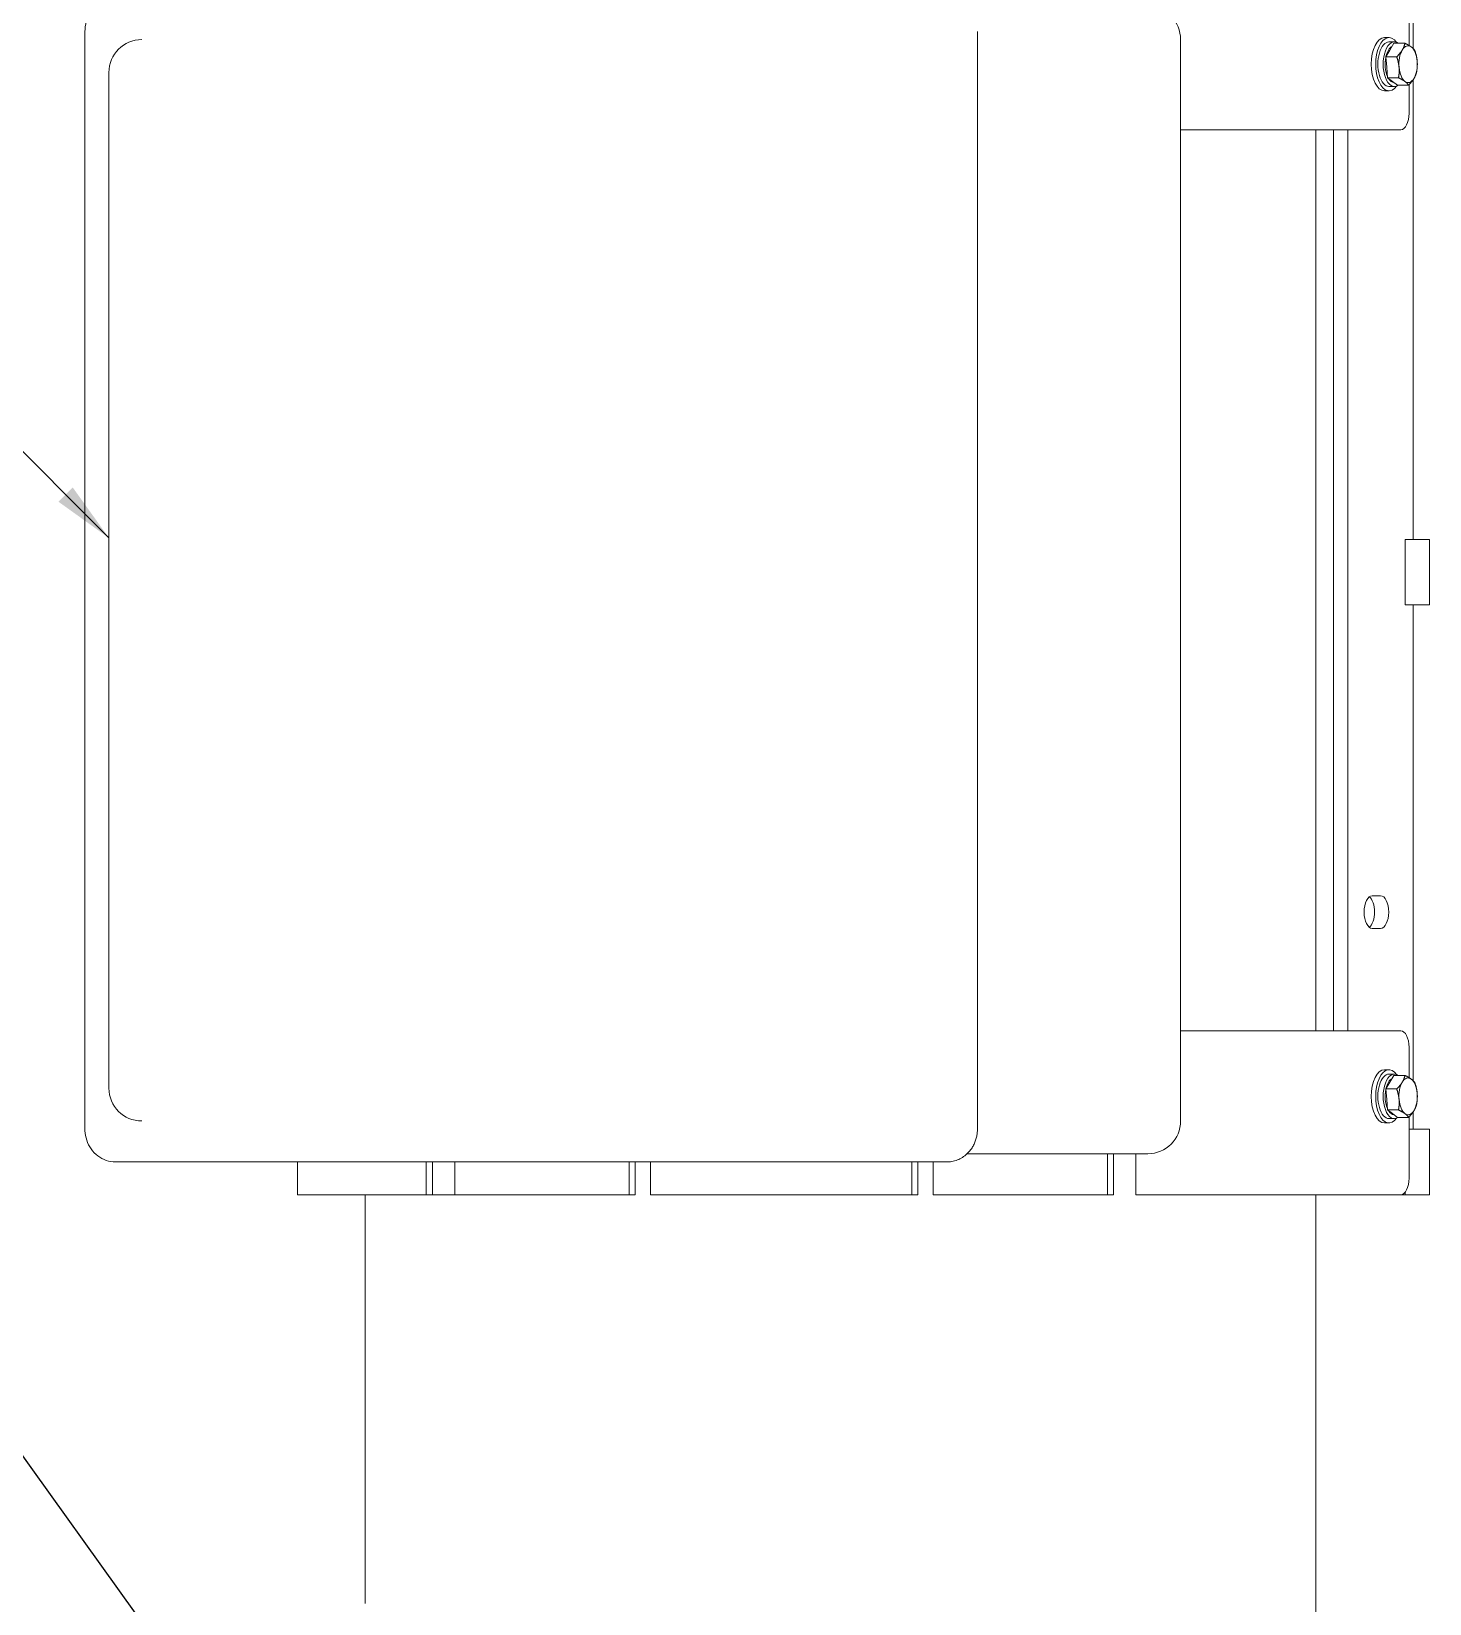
# Model space of a CAD drawing. Header units: inches. Extents: x 12 to 318, y 5 to 204.
# Drawn here: x 222.92 to 244.25, y 52.8 to 76.79 of the extents above; entities that cross this region are included whole.
import ezdxf

# ---------------------------------------------------------------- set-up
doc = ezdxf.new("R2010")
doc.units = ezdxf.units.IN
doc.header["$LTSCALE"] = 9.5
doc.header["$MEASUREMENT"] = 0
for name, color, linetype, lineweight in [('Symbol', 7, 'Continuous', 25), ('Symbol (ANSI)', 7, 'Continuous', 25), ('Visible', 7, 'Continuous', 18)]:
    doc.layers.add(name, color=color, linetype=linetype, lineweight=lineweight)
doc.styles.add('Standard D-E', font='arial.ttf')
doc.dimstyles.new('in [mm] D-E NeptuneBenson$7', dxfattribs={"dimscale": 9.5, "dimtxt": 0.15, "dimasz": 0.098425, "dimexe": 0.125, "dimexo": 0.063, "dimgap": 0.031496, "dimtad": 0, "dimtih": 1, "dimtoh": 1, "dimdec": 4, "dimzin": 3, "dimdsep": 46, "dimlunit": 5, "dimtxsty": 'Standard D-E', "dimcen": 0.09, "dimdle": 0.393701, "dimclrd": 256, "dimclre": 256, "dimclrt": 256, "dimadec": 1, "dimazin": 1, "dimtfac": 1, "dimtofl": 0, "dimtmove": 0, "dimatfit": 3, "dimfxl": 1, "dimfrac": 1, "dimtolj": 1, "dimtzin": 4, "dimlwd": -1, "dimlwe": -1, "dimarcsym": 0})

msp = doc.modelspace()

# ---------------------------------------------------------------- linework, layer by layer
at = {"layer": 'Visible'}
for p, q in [((243.94054, 76.576473), (243.94054, 77.539912)), ((244.005029, 76.528045), (244.005029, 77.039912)), ((223.740636, 60.039912), (223.740636, 76.789912)), ((237.356017, 60.039912), (237.356017, 76.789912)), ((240.456498, 60.164912), (240.456498, 76.664912)), ((243.56554, 76.695912), (243.634822, 76.695912)), ((243.716229, 76.629912), (243.634822, 76.629912)), ((243.648251, 76.506303), (243.710718, 76.609802)), ((243.710718, 76.609802), (243.877776, 76.609802)), ((243.585784, 76.402805), (243.648251, 76.506303)), ((243.585784, 76.402805), (243.752842, 76.402805)), ((243.599367, 76.24286), (243.585784, 76.402805)), ((224.106662, 76.164912), (224.106662, 60.664912)), ((243.612949, 76.082915), (243.599367, 76.24286)), ((243.612949, 76.082915), (243.780007, 76.082915)), ((243.688999, 76.026468), (243.612949, 76.082915)), ((244.005029, 69.039912), (244.005029, 76.055947)), ((243.56554, 75.883912), (243.634822, 75.883912)), ((243.716229, 75.949912), (243.634822, 75.949912)), ((243.765048, 75.970022), (243.688999, 76.026468)), ((243.765048, 75.970022), (243.932106, 75.970022)), ((243.94054, 75.539912), (243.94054, 75.978602)), ((240.456498, 75.289912), (241.516977, 75.289912)), ((242.114613, 75.289912), (241.516977, 75.289912)), ((242.114613, 75.289912), (243.81554, 75.289912)), ((242.517482, 61.539912), (242.517482, 75.289912)), ((242.517484, 75.289912), (242.517484, 61.539912)), ((242.788523, 61.539912), (242.788523, 75.289912)), ((243.005029, 75.289912), (243.005029, 61.539912)), ((243.880029, 69.039912), (244.25348, 69.039912)), ((243.880029, 69.039912), (243.880029, 68.039912)), ((244.25348, 69.039912), (244.25348, 68.039912)), ((243.880029, 68.039912), (244.25348, 68.039912)), ((244.005029, 60.778045), (244.005029, 68.039912)), ((243.380029, 63.602412), (243.505029, 63.602412)), ((243.505029, 63.102412), (243.380029, 63.102412)), ((241.516977, 61.539912), (240.456498, 61.539912)), ((241.516977, 61.539912), (242.114613, 61.539912)), ((243.81554, 61.539912), (242.114613, 61.539912)), ((243.94054, 60.826473), (243.94054, 61.289912)), ((243.56554, 60.945912), (243.634822, 60.945912)), ((243.585784, 60.652805), (243.648251, 60.756303)), ((243.716229, 60.879912), (243.634822, 60.879912)), ((243.648251, 60.756303), (243.710718, 60.859802)), ((243.710718, 60.859802), (243.877776, 60.859802)), ((243.585784, 60.652805), (243.752842, 60.652805)), ((243.599367, 60.49286), (243.585784, 60.652805)), ((243.612949, 60.332915), (243.599367, 60.49286)), ((243.612949, 60.332915), (243.780007, 60.332915)), ((243.688999, 60.276468), (243.612949, 60.332915)), ((243.765048, 60.220022), (243.688999, 60.276468)), ((243.765048, 60.220022), (243.932106, 60.220022)), ((243.94054, 59.289912), (243.94054, 60.228602)), ((244.005029, 60.039912), (244.005029, 60.305947)), ((243.56554, 60.133912), (243.634822, 60.133912)), ((243.716229, 60.199912), (243.634822, 60.199912)), ((243.94054, 60.039912), (244.25348, 60.039912)), ((244.25348, 60.039912), (244.25348, 59.039912)), ((224.207143, 59.539912), (236.764511, 59.539912)), ((226.985676, 59.539912), (226.985676, 59.039912)), ((228.948043, 59.039912), (228.948043, 59.539912)), ((229.041793, 59.539912), (229.041793, 59.039912)), ((229.381055, 59.539912), (229.381055, 59.039912)), ((232.041918, 59.039912), (232.041918, 59.539912)), ((232.135668, 59.539912), (232.135668, 59.039912)), ((232.366678, 59.539912), (232.366678, 59.039912)), ((236.354725, 59.039912), (236.354725, 59.539912)), ((236.448475, 59.539912), (236.448475, 59.039912)), ((236.679484, 59.539912), (236.679484, 59.039912)), ((236.764511, 59.539912), (236.897449, 59.539912)), ((237.1987, 59.664912), (239.956498, 59.664912)), ((239.340347, 59.039912), (239.340347, 59.664912)), ((239.434097, 59.664912), (239.434097, 59.039912)), ((239.77336, 59.664912), (239.77336, 59.039912)), ((227.204426, 59.039912), (226.985676, 59.039912)), ((227.204426, 59.039912), (228.948043, 59.039912)), ((228.017483, 52.800829), (228.017483, 59.039912)), ((229.041793, 59.039912), (228.948043, 59.039912)), ((229.041793, 59.039912), (229.381055, 59.039912)), ((229.381055, 59.039912), (232.041918, 59.039912)), ((232.135668, 59.039912), (232.041918, 59.039912)), ((232.366678, 59.039912), (236.354725, 59.039912)), ((236.448475, 59.039912), (236.354725, 59.039912)), ((236.679484, 59.039912), (239.340347, 59.039912)), ((239.434097, 59.039912), (239.340347, 59.039912)), ((239.77336, 59.039912), (241.516977, 59.039912)), ((242.114613, 59.039912), (241.516977, 59.039912)), ((242.114613, 59.039912), (243.81554, 59.039912)), ((242.517482, 34.679912), (242.517482, 59.039912)), ((242.517484, 59.039912), (242.517484, 34.679912)), ((243.81554, 59.039912), (243.880029, 59.039912)), ((243.880029, 59.075751), (243.880029, 59.039912)), ((243.880029, 59.039912), (244.25348, 59.039912))]:
    msp.add_line(p, q, dxfattribs=at)
for centre, start, end in [((239.956498, 76.664912), 0, 90), ((224.606662, 76.164912), 90, 180), ((224.606662, 60.664912), 180, 270), ((239.956498, 60.164912), 270, 0)]:
    msp.add_arc(centre, 0.5, start, end, dxfattribs=at)
for centre, major_axis, start_param, end_param in [((243.56554, 76.289912), (0, -0.406), 3.141592654, 6.283185307), ((243.634822, 76.289912), (0, -0.406), 2.53151287, 6.893265091), ((243.634822, 76.289912), (0, 0.34), 0, 3.141592654), ((243.716229, 76.289912), (0, -0.34), 2.795933831, 6.62884413), ((243.716229, 76.289912), (0, 0.281), 0.244673773, 1.138997125), ((243.926676, 76.289912), (0, 0.281), 5.927823205, 6.975020756), ((243.926676, 76.289912), (0, 0.281), 4.880625654, 5.927823205), ((243.716229, 76.289912), (0, 0.281), 1.180539986, 2.297526014), ((243.926676, 76.289912), (0, -0.281), 3.833428102, 4.880625654), ((243.926676, 76.289912), (0, 0.281), 3.833428102, 4.880625654), ((243.716229, 76.289912), (0, -0.281), 5.598856256, 6.256790153), ((243.926676, 76.289912), (0, -0.281), 4.880625654, 5.927823205), ((243.926676, 76.289912), (0, -0.281), 5.927823205, 6.975020756), ((243.81554, 75.539912), (0, -0.25), 0, 1.570796327), ((243.380029, 63.352412), (0, -0.25), 3.141592654, 6.283185307), ((243.288523, 63.352412), (0, -0.25), 0.374734433, 2.766858221), ((243.505029, 63.352412), (0, 0.25), 3.141592654, 6.283185307), ((243.81554, 61.289912), (0, 0.25), 4.71238898, 6.283185307), ((243.56554, 60.539912), (0, -0.406), 3.141592654, 6.283185307), ((243.634822, 60.539912), (0, -0.406), 2.53151287, 6.893265091), ((243.634822, 60.539912), (0, 0.34), 0, 3.141592654), ((243.716229, 60.539912), (0, -0.34), 2.795933831, 6.62884413), ((243.716229, 60.539912), (0, 0.281), 0.244673773, 1.138997125), ((243.926676, 60.539912), (0, -0.281), 3.833428102, 4.880625654), ((243.926676, 60.539912), (0, 0.281), 5.927823205, 6.975020756), ((243.926676, 60.539912), (0, 0.281), 4.880625654, 5.927823205), ((243.716229, 60.539912), (0, 0.281), 1.180539986, 2.297526014), ((243.926676, 60.539912), (0, -0.281), 4.880625654, 5.927823205), ((243.926676, 60.539912), (0, 0.281), 3.833428102, 4.880625654), ((243.716229, 60.539912), (0, -0.281), 5.598856256, 6.256790153), ((243.926676, 60.539912), (0, -0.281), 5.927823205, 6.975020756), ((243.81554, 59.289912), (0, -0.25), 0, 1.570796327)]:
    msp.add_ellipse(centre, major_axis=major_axis, ratio=0.5, start_param=start_param, end_param=end_param, dxfattribs=at)
for points, knots in [([(223.740636, 76.789912), (223.740636, 76.838764), (223.747281, 76.887626), (223.773876, 76.982141), (223.793844, 77.027813), (223.846929, 77.112181), (223.880094, 77.150881), (223.958189, 77.216398), (224.003135, 77.24319), (224.097704, 77.278793), (224.146809, 77.288542), (224.199862, 77.289866), (224.203502, 77.289912), (224.207143, 77.289912)], [3.141592654, 3.141592654, 3.141592654, 3.141592654, 3.455751919, 3.455751919, 3.769911184, 3.769911184, 4.08407045, 4.08407045, 4.397217642, 4.397217642, 4.69077188, 4.69077188, 4.71238898, 4.71238898, 4.71238898, 4.71238898]), ([(224.207143, 59.539912), (224.159069, 59.539912), (224.111042, 59.547968), (224.019753, 59.578907), (223.976675, 59.602057), (223.898211, 59.661112), (223.863408, 59.697633), (223.806156, 59.778793), (223.783846, 59.82354), (223.752573, 59.916809), (223.743589, 59.96535), (223.740842, 60.022734), (223.740636, 60.031323), (223.740636, 60.039912)], [1.570796327, 1.570796327, 1.570796327, 1.570796327, 1.85628195, 1.85628195, 2.148446526, 2.148446526, 2.458040774, 2.458040774, 2.77220004, 2.77220004, 3.086359305, 3.086359305, 3.141592654, 3.141592654, 3.141592654, 3.141592654]), ([(237.264362, 59.741783), (237.276554, 59.759418), (237.287548, 59.777759), (237.307103, 59.815518), (237.315664, 59.834937), (237.330339, 59.874553), (237.336454, 59.894751), (237.346237, 59.935651), (237.349905, 59.956354), (237.354795, 59.998009), (237.356017, 60.01896), (237.356017, 60.039912)], [5.6095106865, 5.6095106865, 5.6095106865, 5.6095106865, 5.7442456106, 5.7442456106, 5.8789805348, 5.8789805348, 6.0137154589, 6.0137154589, 6.148450383, 6.148450383, 6.2831853072, 6.2831853072, 6.2831853072, 6.2831853072]), ([(236.897449, 59.539912), (236.927948, 59.539912), (236.957924, 59.543439), (237.015717, 59.556432), (237.043549, 59.565895), (237.096422, 59.589785), (237.121469, 59.604213), (237.168308, 59.637221), (237.190106, 59.655804), (237.230057, 59.696402), (237.248209, 59.718416), (237.264362, 59.741783)], [-0.572091427, -0.572091427, -0.572091427, -0.572091427, -0.4576731416, -0.4576731416, -0.3432548562, -0.3432548562, -0.2288365708, -0.2288365708, -0.1144182854, -0.1144182854, 0, 0, 0, 0])]:
    msp.add_open_spline(points, degree=3, knots=knots, dxfattribs=at)
for points in [[(243.837044, 76.506303), (243.866035, 76.554337), (243.877776, 76.609802)], [(243.877776, 76.609802), (243.940266, 76.579552), (243.975561, 76.553355)], [(243.975561, 76.553355), (244.010855, 76.527158), (244.029875, 76.496909)], [(243.752842, 76.402805), (243.808053, 76.458269), (243.837044, 76.506303)], [(243.78816, 76.24286), (243.781856, 76.317091), (243.752842, 76.402805)], [(244.029875, 76.496909), (244.058889, 76.411194), (244.065193, 76.336964)], [(244.065193, 76.336964), (244.071497, 76.262733), (244.05704, 76.177019)], [(243.780007, 76.082915), (243.794464, 76.168629), (243.78816, 76.24286)], [(243.877792, 76.026468), (243.842498, 76.052665), (243.780007, 76.082915)], [(244.016309, 76.07352), (243.987318, 76.025487), (243.932106, 75.970022)], [(244.05704, 76.177019), (244.0453, 76.121554), (244.016309, 76.07352)], [(243.932106, 75.970022), (243.913087, 76.000272), (243.877792, 76.026468)], [(243.752842, 60.652805), (243.808053, 60.708269), (243.837044, 60.756303)], [(243.837044, 60.756303), (243.866035, 60.804337), (243.877776, 60.859802)], [(243.877776, 60.859802), (243.940266, 60.829552), (243.975561, 60.803355)], [(243.975561, 60.803355), (244.010855, 60.777158), (244.029875, 60.746909)], [(244.029875, 60.746909), (244.058889, 60.661194), (244.065193, 60.586964)], [(243.78816, 60.49286), (243.781856, 60.567091), (243.752842, 60.652805)], [(243.780007, 60.332915), (243.794464, 60.418629), (243.78816, 60.49286)], [(244.065193, 60.586964), (244.071497, 60.512733), (244.05704, 60.427019)], [(243.877792, 60.276468), (243.842498, 60.302665), (243.780007, 60.332915)], [(243.932106, 60.220022), (243.913087, 60.250272), (243.877792, 60.276468)], [(244.016309, 60.32352), (243.987318, 60.275487), (243.932106, 60.220022)], [(244.05704, 60.427019), (244.0453, 60.371554), (244.016309, 60.32352)]]:
    msp.add_rational_spline(points, [1, 1.0379548493, 1], degree=2, dxfattribs=at)

# ---------------------------------------------------------------- leaders
at = {"layer": 'Symbol', "annotation_type": 0, "has_hookline": 1, "hookline_direction": 1, "text_width": 14.530918}
msp.add_leader([(224.106662, 69.060797), (219.808181, 73.362853), (218.873141, 73.362853)], dimstyle='in [mm] D-E NeptuneBenson$7', override={"dimtad": 0}, dxfattribs=at)
at = {"layer": 'Symbol (ANSI)', "annotation_type": 0, "has_hookline": 1, "hookline_direction": 1, "text_width": 24.433988}
msp.add_leader([(227.767483, 48.110667), (219.833317, 59.183056), (218.898278, 59.183056)], dimstyle='in [mm] D-E NeptuneBenson$7', override={"dimtad": 0}, dxfattribs=at)

doc.saveas('drawing.dxf')
